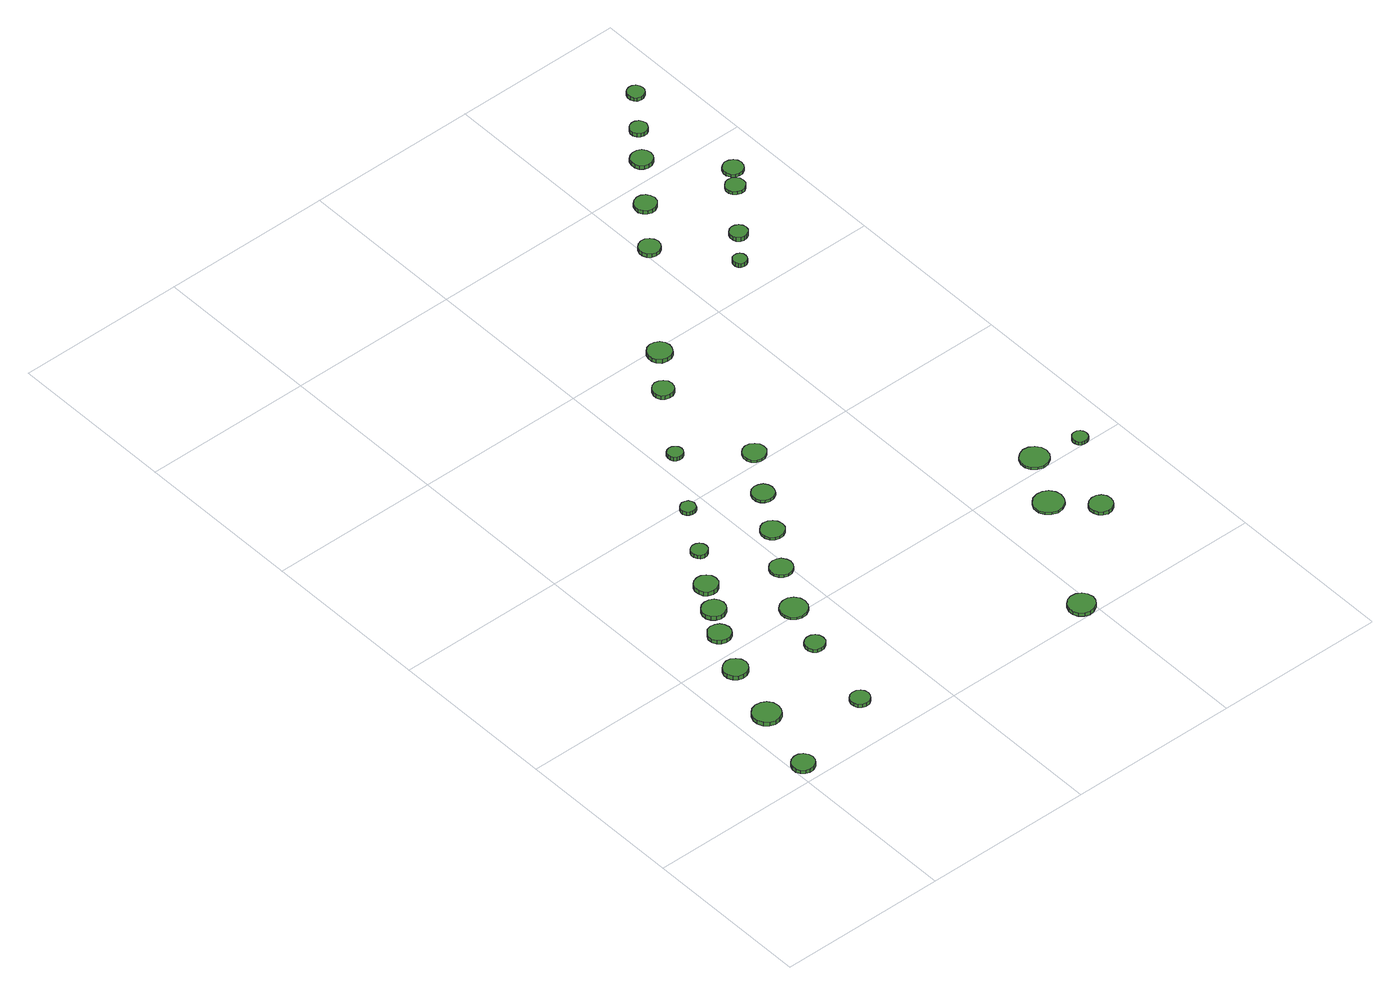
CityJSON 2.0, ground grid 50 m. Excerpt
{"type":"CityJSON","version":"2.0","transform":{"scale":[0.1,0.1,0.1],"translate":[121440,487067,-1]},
"CityObjects":{
"tree1":{"type":"SolitaryVegetationObject","attributes":{"function":"something"},"geometry":[{"type":"MultiSurface","lod":"1","boundaries":[[[0,1,2,3,4,5,6,7,8,9,10,11,12,13,14]],[[15,16,17,18,19,20,21,22,23,24,25,26,27,28,29]],[[0,29,28,1]],[[1,28,27,2]],[[2,27,26,3]],[[3,26,25,4]],[[4,25,24,5]],[[5,24,23,6]],[[6,23,22,7]],[[7,22,21,8]],[[8,21,20,9]],[[9,20,19,10]],[[10,19,18,11]],[[11,18,17,12]],[[12,17,16,13]],[[13,16,15,14]],[[14,15,29,0]]]}]},
"tree2":{"type":"SolitaryVegetationObject","attributes":{"function":"something"},"geometry":[{"type":"MultiSurface","lod":"1","boundaries":[[[30,31,32,33,34,35,36,37,38,39,40,41,42,43,44]],[[45,46,47,48,49,50,51,52,53,54,55,56,57,58,59]],[[30,59,58,31]],[[31,58,57,32]],[[32,57,56,33]],[[33,56,55,34]],[[34,55,54,35]],[[35,54,53,36]],[[36,53,52,37]],[[37,52,51,38]],[[38,51,50,39]],[[39,50,49,40]],[[40,49,48,41]],[[41,48,47,42]],[[42,47,46,43]],[[43,46,45,44]],[[44,45,59,30]]]}]},
"tree3":{"type":"SolitaryVegetationObject","attributes":{"function":"something"},"geometry":[{"type":"MultiSurface","lod":"1","boundaries":[[[60,61,62,63,64,65,66,67,68,69,70,71,72,73,74]],[[75,76,77,78,79,80,81,82,83,84,85,86,87,88,89]],[[60,89,88,61]],[[61,88,87,62]],[[62,87,86,63]],[[63,86,85,64]],[[64,85,84,65]],[[65,84,83,66]],[[66,83,82,67]],[[67,82,81,68]],[[68,81,80,69]],[[69,80,79,70]],[[70,79,78,71]],[[71,78,77,72]],[[72,77,76,73]],[[73,76,75,74]],[[74,75,89,60]]]}]},
"tree4":{"type":"SolitaryVegetationObject","attributes":{"function":"something"},"geometry":[{"type":"MultiSurface","lod":"1","boundaries":[[[90,91,92,93,94,95,96,97,98,99,100,101,102,103,104]],[[105,106,107,108,109,110,111,112,113,114,115,116,117,118,119]],[[90,119,118,91]],[[91,118,117,92]],[[92,117,116,93]],[[93,116,115,94]],[[94,115,114,95]],[[95,114,113,96]],[[96,113,112,97]],[[97,112,111,98]],[[98,111,110,99]],[[99,110,109,100]],[[100,109,108,101]],[[101,108,107,102]],[[102,107,106,103]],[[103,106,105,104]],[[104,105,119,90]]]}]},
"tree5":{"type":"SolitaryVegetationObject","attributes":{"function":"something"},"geometry":[{"type":"MultiSurface","lod":"1","boundaries":[[[120,121,122,123,124,125,126,127,128,129,130,131,132,133,134]],[[135,136,137,138,139,140,141,142,143,144,145,146,147,148,149]],[[120,149,148,121]],[[121,148,147,122]],[[122,147,146,123]],[[123,146,145,124]],[[124,145,144,125]],[[125,144,143,126]],[[126,143,142,127]],[[127,142,141,128]],[[128,141,140,129]],[[129,140,139,130]],[[130,139,138,131]],[[131,138,137,132]],[[132,137,136,133]],[[133,136,135,134]],[[134,135,149,120]]]}]},
"tree6":{"type":"SolitaryVegetationObject","attributes":{"function":"something"},"geometry":[{"type":"MultiSurface","lod":"1","boundaries":[[[150,151,152,153,154,155,156,157,158,159,160,161,162,163,164]],[[165,166,167,168,169,170,171,172,173,174,175,176,177,178,179]],[[150,179,178,151]],[[151,178,177,152]],[[152,177,176,153]],[[153,176,175,154]],[[154,175,174,155]],[[155,174,173,156]],[[156,173,172,157]],[[157,172,171,158]],[[158,171,170,159]],[[159,170,169,160]],[[160,169,168,161]],[[161,168,167,162]],[[162,167,166,163]],[[163,166,165,164]],[[164,165,179,150]]]}]},
"tree7":{"type":"SolitaryVegetationObject","attributes":{"function":"something"},"geometry":[{"type":"MultiSurface","lod":"1","boundaries":[[[180,181,182,183,184,185,186,187,188,189,190,191,192,193,194]],[[195,196,197,198,199,200,201,202,203,204,205,206,207,208,209]],[[180,209,208,181]],[[181,208,207,182]],[[182,207,206,183]],[[183,206,205,184]],[[184,205,204,185]],[[185,204,203,186]],[[186,203,202,187]],[[187,202,201,188]],[[188,201,200,189]],[[189,200,199,190]],[[190,199,198,191]],[[191,198,197,192]],[[192,197,196,193]],[[193,196,195,194]],[[194,195,209,180]]]}]},
"tree8":{"type":"SolitaryVegetationObject","attributes":{"function":"something"},"geometry":[{"type":"MultiSurface","lod":"1","boundaries":[[[210,211,212,213,214,215,216,217,218,219,220,221,222,223,224]],[[225,226,227,228,229,230,231,232,233,234,235,236,237,238,239]],[[210,239,238,211]],[[211,238,237,212]],[[212,237,236,213]],[[213,236,235,214]],[[214,235,234,215]],[[215,234,233,216]],[[216,233,232,217]],[[217,232,231,218]],[[218,231,230,219]],[[219,230,229,220]],[[220,229,228,221]],[[221,228,227,222]],[[222,227,226,223]],[[223,226,225,224]],[[224,225,239,210]]]}]},
"tree9":{"type":"SolitaryVegetationObject","attributes":{"function":"something"},"geometry":[{"type":"MultiSurface","lod":"1","boundaries":[[[240,241,242,243,244,245,246,247,248,249,250,251,252,253,254]],[[255,256,257,258,259,260,261,262,263,264,265,266,267,268,269]],[[240,269,268,241]],[[241,268,267,242]],[[242,267,266,243]],[[243,266,265,244]],[[244,265,264,245]],[[245,264,263,246]],[[246,263,262,247]],[[247,262,261,248]],[[248,261,260,249]],[[249,260,259,250]],[[250,259,258,251]],[[251,258,257,252]],[[252,257,256,253]],[[253,256,255,254]],[[254,255,269,240]]]}]},
"tree10":{"type":"SolitaryVegetationObject","attributes":{"function":"something"},"geometry":[{"type":"MultiSurface","lod":"1","boundaries":[[[270,271,272,273,274,275,276,277,278,279,280,281,282,283,284]],[[285,286,287,288,289,290,291,292,293,294,295,296,297,298,299]],[[270,299,298,271]],[[271,298,297,272]],[[272,297,296,273]],[[273,296,295,274]],[[274,295,294,275]],[[275,294,293,276]],[[276,293,292,277]],[[277,292,291,278]],[[278,291,290,279]],[[279,290,289,280]],[[280,289,288,281]],[[281,288,287,282]],[[282,287,286,283]],[[283,286,285,284]],[[284,285,299,270]]]}]},
"tree11":{"type":"SolitaryVegetationObject","attributes":{"function":"something"},"geometry":[{"type":"MultiSurface","lod":"1","boundaries":[[[300,301,302,303,304,305,306,307,308,309,310,311,312,313,314]],[[315,316,317,318,319,320,321,322,323,324,325,326,327,328,329]],[[300,329,328,301]],[[301,328,327,302]],[[302,327,326,303]],[[303,326,325,304]],[[304,325,324,305]],[[305,324,323,306]],[[306,323,322,307]],[[307,322,321,308]],[[308,321,320,309]],[[309,320,319,310]],[[310,319,318,311]],[[311,318,317,312]],[[312,317,316,313]],[[313,316,315,314]],[[314,315,329,300]]]}]},
"tree12":{"type":"SolitaryVegetationObject","attributes":{"function":"something"},"geometry":[{"type":"MultiSurface","lod":"1","boundaries":[[[330,331,332,333,334,335,336,337,338,339,340,341,342,343,344]],[[345,346,347,348,349,350,351,352,353,354,355,356,357,358,359]],[[330,359,358,331]],[[331,358,357,332]],[[332,357,356,333]],[[333,356,355,334]],[[334,355,354,335]],[[335,354,353,336]],[[336,353,352,337]],[[337,352,351,338]],[[338,351,350,339]],[[339,350,349,340]],[[340,349,348,341]],[[341,348,347,342]],[[342,347,346,343]],[[343,346,345,344]],[[344,345,359,330]]]}]},
"tree13":{"type":"SolitaryVegetationObject","attributes":{"function":"something"},"geometry":[{"type":"MultiSurface","lod":"1","boundaries":[[[360,361,362,363,364,365,366,367,368,369,370,371,372,373,374]],[[375,376,377,378,379,380,381,382,383,384,385,386,387,388,389]],[[360,389,388,361]],[[361,388,387,362]],[[362,387,386,363]],[[363,386,385,364]],[[364,385,384,365]],[[365,384,383,366]],[[366,383,382,367]],[[367,382,381,368]],[[368,381,380,369]],[[369,380,379,370]],[[370,379,378,371]],[[371,378,377,372]],[[372,377,376,373]],[[373,376,375,374]],[[374,375,389,360]]]}]},
"tree14":{"type":"SolitaryVegetationObject","attributes":{"function":"something"},"geometry":[{"type":"MultiSurface","lod":"1","boundaries":[[[390,391,392,393,394,395,396,397,398,399,400,401,402,403,404]],[[405,406,407,408,409,410,411,412,413,414,415,416,417,418,419]],[[390,419,418,391]],[[391,418,417,392]],[[392,417,416,393]],[[393,416,415,394]],[[394,415,414,395]],[[395,414,413,396]],[[396,413,412,397]],[[397,412,411,398]],[[398,411,410,399]],[[399,410,409,400]],[[400,409,408,401]],[[401,408,407,402]],[[402,407,406,403]],[[403,406,405,404]],[[404,405,419,390]]]}]},
"tree15":{"type":"SolitaryVegetationObject","attributes":{"function":"something"},"geometry":[{"type":"MultiSurface","lod":"1","boundaries":[[[420,421,422,423,424,425,426,427,428,429,430,431,432,433,434]],[[435,436,437,438,439,440,441,442,443,444,445,446,447,448,449]],[[420,449,448,421]],[[421,448,447,422]],[[422,447,446,423]],[[423,446,445,424]],[[424,445,444,425]],[[425,444,443,426]],[[426,443,442,427]],[[427,442,441,428]],[[428,441,440,429]],[[429,440,439,430]],[[430,439,438,431]],[[431,438,437,432]],[[432,437,436,433]],[[433,436,435,434]],[[434,435,449,420]]]}]},
"tree16":{"type":"SolitaryVegetationObject","attributes":{"function":"something"},"geometry":[{"type":"MultiSurface","lod":"1","boundaries":[[[450,451,452,453,454,455,456,457,458,459,460,461,462,463,464]],[[465,466,467,468,469,470,471,472,473,474,475,476,477,478,479]],[[450,479,478,451]],[[451,478,477,452]],[[452,477,476,453]],[[453,476,475,454]],[[454,475,474,455]],[[455,474,473,456]],[[456,473,472,457]],[[457,472,471,458]],[[458,471,470,459]],[[459,470,469,460]],[[460,469,468,461]],[[461,468,467,462]],[[462,467,466,463]],[[463,466,465,464]],[[464,465,479,450]]]}]},
"tree17":{"type":"SolitaryVegetationObject","attributes":{"function":"something"},"geometry":[{"type":"MultiSurface","lod":"1","boundaries":[[[480,481,482,483,484,485,486,487,488,489,490,491,492,493,494]],[[495,496,497,498,499,500,501,502,503,504,505,506,507,508,509]],[[480,509,508,481]],[[481,508,507,482]],[[482,507,506,483]],[[483,506,505,484]],[[484,505,504,485]],[[485,504,503,486]],[[486,503,502,487]],[[487,502,501,488]],[[488,501,500,489]],[[489,500,499,490]],[[490,499,498,491]],[[491,498,497,492]],[[492,497,496,493]],[[493,496,495,494]],[[494,495,509,480]]]}]},
"tree18":{"type":"SolitaryVegetationObject","attributes":{"function":"something"},"geometry":[{"type":"MultiSurface","lod":"1","boundaries":[[[510,511,512,513,514,515,516,517,518,519,520,521,522,523,524]],[[525,526,527,528,529,530,531,532,533,534,535,536,537,538,539]],[[510,539,538,511]],[[511,538,537,512]],[[512,537,536,513]],[[513,536,535,514]],[[514,535,534,515]],[[515,534,533,516]],[[516,533,532,517]],[[517,532,531,518]],[[518,531,530,519]],[[519,530,529,520]],[[520,529,528,521]],[[521,528,527,522]],[[522,527,526,523]],[[523,526,525,524]],[[524,525,539,510]]]}]},
"tree19":{"type":"SolitaryVegetationObject","attributes":{"function":"something"},"geometry":[{"type":"MultiSurface","lod":"1","boundaries":[[[540,541,542,543,544,545,546,547,548,549,550,551,552,553,554]],[[555,556,557,558,559,560,561,562,563,564,565,566,567,568,569]],[[540,569,568,541]],[[541,568,567,542]],[[542,567,566,543]],[[543,566,565,544]],[[544,565,564,545]],[[545,564,563,546]],[[546,563,562,547]],[[547,562,561,548]],[[548,561,560,549]],[[549,560,559,550]],[[550,559,558,551]],[[551,558,557,552]],[[552,557,556,553]],[[553,556,555,554]],[[554,555,569,540]]]}]},
"tree20":{"type":"SolitaryVegetationObject","attributes":{"function":"something"},"geometry":[{"type":"MultiSurface","lod":"1","boundaries":[[[570,571,572,573,574,575,576,577,578,579,580,581,582,583,584]],[[585,586,587,588,589,590,591,592,593,594,595,596,597,598,599]],[[570,599,598,571]],[[571,598,597,572]],[[572,597,596,573]],[[573,596,595,574]],[[574,595,594,575]],[[575,594,593,576]],[[576,593,592,577]],[[577,592,591,578]],[[578,591,590,579]],[[579,590,589,580]],[[580,589,588,581]],[[581,588,587,582]],[[582,587,586,583]],[[583,586,585,584]],[[584,585,599,570]]]}]},
"tree21":{"type":"SolitaryVegetationObject","attributes":{"function":"something"},"geometry":[{"type":"MultiSurface","lod":"1","boundaries":[[[600,601,602,603,604,605,606,607,608,609,610,611,612,613,614]],[[615,616,617,618,619,620,621,622,623,624,625,626,627,628,629]],[[600,629,628,601]],[[601,628,627,602]],[[602,627,626,603]],[[603,626,625,604]],[[604,625,624,605]],[[605,624,623,606]],[[606,623,622,607]],[[607,622,621,608]],[[608,621,620,609]],[[609,620,619,610]],[[610,619,618,611]],[[611,618,617,612]],[[612,617,616,613]],[[613,616,615,614]],[[614,615,629,600]]]}]},
"tree22":{"type":"SolitaryVegetationObject","attributes":{"function":"something"},"geometry":[{"type":"MultiSurface","lod":"1","boundaries":[[[630,631,632,633,634,635,636,637,638,639,640,641,642,643,644]],[[645,646,647,648,649,650,651,652,653,654,655,656,657,658,659]],[[630,659,658,631]],[[631,658,657,632]],[[632,657,656,633]],[[633,656,655,634]],[[634,655,654,635]],[[635,654,653,636]],[[636,653,652,637]],[[637,652,651,638]],[[638,651,650,639]],[[639,650,649,640]],[[640,649,648,641]],[[641,648,647,642]],[[642,647,646,643]],[[643,646,645,644]],[[644,645,659,630]]]}]},
"tree23":{"type":"SolitaryVegetationObject","attributes":{"function":"something"},"geometry":[{"type":"MultiSurface","lod":"1","boundaries":[[[660,661,662,663,664,665,666,667,668,669,670,671,672,673,674]],[[675,676,677,678,679,680,681,682,683,684,685,686,687,688,689]],[[660,689,688,661]],[[661,688,687,662]],[[662,687,686,663]],[[663,686,685,664]],[[664,685,684,665]],[[665,684,683,666]],[[666,683,682,667]],[[667,682,681,668]],[[668,681,680,669]],[[669,680,679,670]],[[670,679,678,671]],[[671,678,677,672]],[[672,677,676,673]],[[673,676,675,674]],[[674,675,689,660]]]}]},
"tree24":{"type":"SolitaryVegetationObject","attributes":{"function":"something"},"geometry":[{"type":"MultiSurface","lod":"1","boundaries":[[[690,691,692,693,694,695,696,697,698,699,700,701,702,703,704]],[[705,706,707,708,709,710,711,712,713,714,715,716,717,718,719]],[[690,719,718,691]],[[691,718,717,692]],[[692,717,716,693]],[[693,716,715,694]],[[694,715,714,695]],[[695,714,713,696]],[[696,713,712,697]],[[697,712,711,698]],[[698,711,710,699]],[[699,710,709,700]],[[700,709,708,701]],[[701,708,707,702]],[[702,707,706,703]],[[703,706,705,704]],[[704,705,719,690]]]}]},
"tree25":{"type":"SolitaryVegetationObject","attributes":{"function":"something"},"geometry":[{"type":"MultiSurface","lod":"1","boundaries":[[[720,721,722,723,724,725,726,727,728,729,730,731,732,733,734]],[[735,736,737,738,739,740,741,742,743,744,745,746,747,748,749]],[[720,749,748,721]],[[721,748,747,722]],[[722,747,746,723]],[[723,746,745,724]],[[724,745,744,725]],[[725,744,743,726]],[[726,743,742,727]],[[727,742,741,728]],[[728,741,740,729]],[[729,740,739,730]],[[730,739,738,731]],[[731,738,737,732]],[[732,737,736,733]],[[733,736,735,734]],[[734,735,749,720]]]}]},
"tree26":{"type":"SolitaryVegetationObject","attributes":{"function":"something"},"geometry":[{"type":"MultiSurface","lod":"1","boundaries":[[[750,751,752,753,754,755,756,757,758,759,760,761,762,763,764]],[[765,766,767,768,769,770,771,772,773,774,775,776,777,778,779]],[[750,779,778,751]],[[751,778,777,752]],[[752,777,776,753]],[[753,776,775,754]],[[754,775,774,755]],[[755,774,773,756]],[[756,773,772,757]],[[757,772,771,758]],[[758,771,770,759]],[[759,770,769,760]],[[760,769,768,761]],[[761,768,767,762]],[[762,767,766,763]],[[763,766,765,764]],[[764,765,779,750]]]}]},
"tree27":{"type":"SolitaryVegetationObject","attributes":{"function":"something"},"geometry":[{"type":"MultiSurface","lod":"1","boundaries":[[[780,781,782,783,784,785,786,787,788,789,790,791,792,793,794]],[[795,796,797,798,799,800,801,802,803,804,805,806,807,808,809]],[[780,809,808,781]],[[781,808,807,782]],[[782,807,806,783]],[[783,806,805,784]],[[784,805,804,785]],[[785,804,803,786]],[[786,803,802,787]],[[787,802,801,788]],[[788,801,800,789]],[[789,800,799,790]],[[790,799,798,791]],[[791,798,797,792]],[[792,797,796,793]],[[793,796,795,794]],[[794,795,809,780]]]}]},
"tree28":{"type":"SolitaryVegetationObject","attributes":{"function":"something"},"geometry":[{"type":"MultiSurface","lod":"1","boundaries":[[[810,811,812,813,814,815,816,817,818,819,820,821,822,823,824]],[[825,826,827,828,829,830,831,832,833,834,835,836,837,838,839]],[[810,839,838,811]],[[811,838,837,812]],[[812,837,836,813]],[[813,836,835,814]],[[814,835,834,815]],[[815,834,833,816]],[[816,833,832,817]],[[817,832,831,818]],[[818,831,830,819]],[[819,830,829,820]],[[820,829,828,821]],[[821,828,827,822]],[[822,827,826,823]],[[823,826,825,824]],[[824,825,839,810]]]}]},
"tree29":{"type":"SolitaryVegetationObject","attributes":{"function":"something"},"geometry":[{"type":"MultiSurface","lod":"1","boundaries":[[[840,841,842,843,844,845,846,847,848,849,850,851,852,853,854]],[[855,856,857,858,859,860,861,862,863,864,865,866,867,868,869]],[[840,869,868,841]],[[841,868,867,842]],[[842,867,866,843]],[[843,866,865,844]],[[844,865,864,845]],[[845,864,863,846]],[[846,863,862,847]],[[847,862,861,848]],[[848,861,860,849]],[[849,860,859,850]],[[850,859,858,851]],[[851,858,857,852]],[[852,857,856,853]],[[853,856,855,854]],[[854,855,869,840]]]}]},
"tree30":{"type":"SolitaryVegetationObject","attributes":{"function":"something"},"geometry":[{"type":"MultiSurface","lod":"1","boundaries":[[[870,871,872,873,874,875,876,877,878,879,880,881,882,883,884]],[[885,886,887,888,889,890,891,892,893,894,895,896,897,898,899]],[[870,899,898,871]],[[871,898,897,872]],[[872,897,896,873]],[[873,896,895,874]],[[874,895,894,875]],[[875,894,893,876]],[[876,893,892,877]],[[877,892,891,878]],[[878,891,890,879]],[[879,890,889,880]],[[880,889,888,881]],[[881,888,887,882]],[[882,887,886,883]],[[883,886,885,884]],[[884,885,899,870]]]}]},
"tree31":{"type":"SolitaryVegetationObject","attributes":{"function":"something"},"geometry":[{"type":"MultiSurface","lod":"1","boundaries":[[[900,901,902,903,904,905,906,907,908,909,910,911,912,913,914]],[[915,916,917,918,919,920,921,922,923,924,925,926,927,928,929]],[[900,929,928,901]],[[901,928,927,902]],[[902,927,926,903]],[[903,926,925,904]],[[904,925,924,905]],[[905,924,923,906]],[[906,923,922,907]],[[907,922,921,908]],[[908,921,920,909]],[[909,920,919,910]],[[910,919,918,911]],[[911,918,917,912]],[[912,917,916,913]],[[913,916,915,914]],[[914,915,929,900]]]}]},
"tree32":{"type":"SolitaryVegetationObject","attributes":{"function":"something"},"geometry":[{"type":"MultiSurface","lod":"1","boundaries":[[[930,931,932,933,934,935,936,937,938,939,940,941,942,943,944]],[[945,946,947,948,949,950,951,952,953,954,955,956,957,958,959]],[[930,959,958,931]],[[931,958,957,932]],[[932,957,956,933]],[[933,956,955,934]],[[934,955,954,935]],[[935,954,953,936]],[[936,953,952,937]],[[937,952,951,938]],[[938,951,950,939]],[[939,950,949,940]],[[940,949,948,941]],[[941,948,947,942]],[[942,947,946,943]],[[943,946,945,944]],[[944,945,959,930]]]}]}
},
"vertices":[
[65,57,18],[62,70,18],[54,81,18],[42,88,18],[29,89,18],[16,85,18],[6,76,18],[0,64,18],[0,50,18],[6,38,18],[16,29,18],[29,25,18],[42,26,18],[54,33,18],[62,44,18],[62,44,6],[54,33,6],[42,26,6],[29,25,6],[16,29,6],[6,38,6],[0,50,6],[0,64,6],[6,76,6],[16,85,6],[29,89,6],[42,88,6],[54,81,6],[62,70,6],[65,57,6],
[122,258,23],[119,274,23],[109,288,23],[94,296,23],[78,298,23],[62,293,23],[50,282,23],[43,266,23],[43,250,23],[50,235,23],[62,223,23],[78,218,23],[94,220,23],[109,228,23],[119,242,23],[119,242,10],[109,228,10],[94,220,10],[78,218,10],[62,223,10],[50,235,10],[43,250,10],[43,266,10],[50,282,10],[62,293,10],[78,298,10],[94,296,10],[109,288,10],[119,274,10],[122,258,10],
[169,440,22],[166,454,22],[157,466,22],[145,473,22],[131,475,22],[117,470,22],[106,461,22],[100,447,22],[100,433,22],[106,420,22],[117,410,22],[131,406,22],[145,407,22],[157,415,22],[166,426,22],[166,426,9],[157,415,9],[145,407,9],[131,406,9],[117,410,9],[106,420,9],[100,433,9],[100,447,9],[106,461,9],[117,470,9],[131,475,9],[145,473,9],[157,466,9],[166,454,9],[169,440,9],
[334,146,17],[331,158,17],[325,167,17],[315,173,17],[303,174,17],[292,171,17],[283,163,17],[279,152,17],[279,141,17],[283,130,17],[292,122,17],[303,119,17],[315,120,17],[325,126,17],[331,135,17],[331,135,6],[325,126,6],[315,120,6],[303,119,6],[292,122,6],[283,130,6],[279,141,6],[279,152,6],[283,163,6],[292,171,6],[303,174,6],[315,173,6],[325,167,6],[331,158,6],[334,146,6],
[226,571,18],[223,584,18],[215,596,18],[203,602,18],[190,604,18],[177,600,18],[167,590,18],[161,578,18],[161,564,18],[167,552,18],[177,543,18],[190,539,18],[203,540,18],[215,547,18],[223,558,18],[223,558,6],[215,547,6],[203,540,6],[190,539,6],[177,543,6],[167,552,6],[161,564,6],[161,578,6],[167,590,6],[177,600,6],[190,604,6],[203,602,6],[215,596,6],[223,584,6],[226,571,6],
[276,650,19],[273,664,19],[265,675,19],[252,682,19],[238,683,19],[225,679,19],[215,670,19],[209,657,19],[209,643,19],[215,630,19],[225,621,19],[238,616,19],[252,618,19],[265,625,19],[273,636,19],[273,636,6],[265,625,6],[252,618,6],[238,616,6],[225,621,6],[215,630,6],[209,643,6],[209,657,6],[215,670,6],[225,679,6],[238,683,6],[252,682,6],[265,675,6],[273,664,6],[276,650,6],
[384,382,17],[382,394,17],[375,403,17],[365,409,17],[353,410,17],[342,407,17],[333,399,17],[328,388,17],[328,376,17],[333,365,17],[342,357,17],[353,354,17],[365,355,17],[375,361,17],[382,370,17],[382,370,6],[375,361,6],[365,355,6],[353,354,6],[342,357,6],[333,365,6],[328,376,6],[328,388,6],[333,399,6],[342,407,6],[353,410,6],[365,409,6],[375,403,6],[382,394,6],[384,382,6],
[322,733,19],[319,747,19],[310,758,19],[298,765,19],[285,766,19],[271,762,19],[261,753,19],[256,740,19],[256,726,19],[261,713,19],[271,704,19],[285,700,19],[298,701,19],[310,708,19],[319,719,19],[319,719,6],[310,708,6],[298,701,6],[285,700,6],[271,704,6],[261,713,6],[256,726,6],[256,740,6],[261,753,6],[271,762,6],[285,766,6],[298,765,6],[310,758,6],[319,747,6],[322,733,6],
[442,520,14],[439,536,14],[429,549,14],[415,557,14],[399,558,14],[384,553,14],[372,543,14],[365,528,14],[365,512,14],[372,497,14],[384,486,14],[399,481,14],[415,483,14],[429,491,14],[439,504,14],[439,504,6],[429,491,6],[415,483,6],[399,481,6],[384,486,6],[372,497,6],[365,512,6],[365,528,6],[372,543,6],[384,553,6],[399,558,6],[415,557,6],[429,549,6],[439,536,6],[442,520,6],
[385,844,18],[383,853,18],[377,861,18],[368,866,18],[359,867,18],[349,864,18],[342,858,18],[338,849,18],[338,839,18],[342,830,18],[349,823,18],[359,820,18],[368,821,18],[377,826,18],[383,834,18],[383,834,6],[377,826,6],[368,821,6],[359,820,6],[349,823,6],[342,830,6],[338,839,6],[338,849,6],[342,858,6],[349,864,6],[359,867,6],[368,866,6],[377,861,6],[383,853,6],[385,844,6],
[513,657,14],[510,670,14],[502,682,14],[491,688,14],[477,690,14],[464,686,14],[454,676,14],[448,664,14],[448,650,14],[454,638,14],[464,629,14],[477,624,14],[491,626,14],[502,633,14],[510,644,14],[510,644,6],[502,633,6],[491,626,6],[477,624,6],[464,629,6],[454,638,6],[448,650,6],[448,664,6],[454,676,6],[464,686,6],[477,690,6],[491,688,6],[502,682,6],[510,670,6],[513,657,6],
[468,986,18],[466,994,18],[461,1002,18],[453,1006,18],[444,1007,18],[436,1004,18],[429,998,18],[425,990,18],[425,981,18],[429,973,18],[436,967,18],[444,964,18],[453,965,18],[461,969,18],[466,977,18],[466,977,6],[461,969,6],[453,965,6],[444,964,6],[436,967,6],[429,973,6],[425,981,6],[425,990,6],[429,998,6],[436,1004,6],[444,1007,6],[453,1006,6],[461,1002,6],[466,994,6],[468,986,6],
[591,780,14],[588,794,14],[580,805,14],[568,812,14],[554,814,14],[541,809,14],[530,800,14],[525,787,14],[525,773,14],[530,760,14],[541,751,14],[554,747,14],[568,748,14],[580,755,14],[588,766,14],[588,766,6],[580,755,6],[568,748,6],[554,747,6],[541,751,6],[530,760,6],[525,773,6],[525,787,6],[530,800,6],[541,809,6],[554,814,6],[568,812,6],[580,805,6],[588,794,6],[591,780,6],
[663,902,14],[660,915,14],[653,926,14],[641,932,14],[628,934,14],[615,930,14],[605,921,14],[600,909,14],[600,895,14],[605,883,14],[615,874,14],[628,870,14],[641,871,14],[653,878,14],[660,889,14],[660,889,6],[653,878,6],[641,871,6],[628,870,6],[615,874,6],[605,883,6],[600,895,6],[600,909,6],[605,921,6],[615,930,6],[628,934,6],[641,932,6],[653,926,6],[660,915,6],[663,902,6],
[580,1164,18],[578,1173,18],[572,1180,18],[564,1185,18],[555,1186,18],[546,1183,18],[539,1177,18],[536,1169,18],[536,1159,18],[539,1151,18],[546,1145,18],[555,1142,18],[564,1143,18],[572,1147,18],[578,1155,18],[578,1155,6],[572,1147,6],[564,1143,6],[555,1142,6],[546,1145,6],[539,1151,6],[536,1159,6],[536,1169,6],[539,1177,6],[546,1183,6],[555,1186,6],[564,1185,6],[572,1180,6],[578,1173,6],[580,1164,6],
[1011,38,19],[1007,54,19],[998,67,19],[984,75,19],[968,77,19],[953,72,19],[941,61,19],[934,46,19],[934,30,19],[941,16,19],[953,5,19],[968,0,19],[984,2,19],[998,10,19],[1007,23,19],[1007,23,7],[998,10,7],[984,2,7],[968,0,7],[953,5,7],[941,16,7],[934,30,7],[934,46,7],[941,61,7],[953,72,7],[968,77,7],[984,75,7],[998,67,7],[1007,54,7],[1011,38,7],
[748,1033,14],[746,1046,14],[737,1057,14],[725,1064,14],[712,1066,14],[699,1061,14],[688,1052,14],[683,1040,14],[683,1026,14],[688,1013,14],[699,1004,14],[712,1000,14],[725,1001,14],[737,1008,14],[746,1019,14],[746,1019,6],[737,1008,6],[725,1001,6],[712,1000,6],[699,1004,6],[688,1013,6],[683,1026,6],[683,1040,6],[688,1052,6],[699,1061,6],[712,1066,6],[725,1064,6],[737,1057,6],[746,1046,6],[748,1033,6],
[722,1366,20],[720,1378,20],[712,1388,20],[702,1394,20],[689,1396,20],[677,1392,20],[668,1383,20],[663,1372,20],[663,1359,20],[668,1348,20],[677,1339,20],[689,1336,20],[702,1337,20],[712,1343,20],[720,1353,20],[720,1353,7],[712,1343,7],[702,1337,7],[689,1336,7],[677,1339,7],[668,1348,7],[663,1359,7],[663,1372,7],[668,1383,7],[677,1392,7],[689,1396,7],[702,1394,7],[712,1388,7],[720,1378,7],[722,1366,7],
[810,1475,25],[807,1489,25],[799,1501,25],[786,1508,25],[772,1510,25],[758,1505,25],[747,1495,25],[742,1482,25],[742,1468,25],[747,1455,25],[758,1445,25],[772,1441,25],[786,1442,25],[799,1449,25],[807,1461,25],[807,1461,12],[799,1449,12],[786,1442,12],[772,1441,12],[758,1445,12],[747,1455,12],[742,1468,12],[742,1482,12],[747,1495,12],[758,1505,12],[772,1510,12],[786,1508,12],[799,1501,12],[807,1489,12],[810,1475,12],
[1208,390,13],[1204,407,13],[1194,422,13],[1178,430,13],[1161,432,13],[1144,427,13],[1131,415,13],[1123,399,13],[1123,381,13],[1131,365,13],[1144,353,13],[1161,347,13],[1178,349,13],[1194,358,13],[1204,372,13],[1204,372,6],[1194,358,6],[1178,349,6],[1161,347,6],[1144,353,6],[1131,365,6],[1123,381,6],[1123,399,6],[1131,415,6],[1144,427,6],[1161,432,6],[1178,430,6],[1194,422,6],[1204,407,6],[1208,390,6],
[1294,292,17],[1291,306,17],[1283,317,17],[1271,324,17],[1257,325,17],[1244,321,17],[1234,312,17],[1228,299,17],[1228,285,17],[1234,273,17],[1244,264,17],[1257,259,17],[1271,261,17],[1283,268,17],[1291,279,17],[1291,279,6],[1283,268,6],[1271,261,6],[1257,259,6],[1244,264,6],[1234,273,6],[1228,285,6],[1228,299,6],[1234,312,6],[1244,321,6],[1257,325,6],[1271,324,6],[1283,317,6],[1291,306,6],[1294,292,6],
[1290,542,13],[1287,558,13],[1277,572,13],[1262,581,13],[1245,583,13],[1229,577,13],[1216,566,13],[1209,550,13],[1209,533,13],[1216,518,13],[1229,506,13],[1245,501,13],[1262,503,13],[1277,511,13],[1287,525,13],[1287,525,6],[1277,511,6],[1262,503,6],[1245,501,6],[1229,506,6],[1216,518,6],[1209,533,6],[1209,550,6],[1216,566,6],[1229,577,6],[1245,583,6],[1262,581,6],[1277,572,6],[1287,558,6],[1290,542,6],
[1409,521,17],[1407,530,17],[1402,537,17],[1394,542,17],[1385,543,17],[1376,540,17],[1370,534,17],[1366,525,17],[1366,516,17],[1370,508,17],[1376,502,17],[1385,499,17],[1394,500,17],[1402,504,17],[1407,512,17],[1407,512,6],[1402,504,6],[1394,500,6],[1385,499,6],[1376,502,6],[1370,508,6],[1366,516,6],[1366,525,6],[1370,534,6],[1376,540,6],[1385,543,6],[1394,542,6],[1402,537,6],[1407,530,6],[1409,521,6],
[1050,1795,21],[1047,1807,21],[1040,1817,21],[1029,1824,21],[1016,1825,21],[1004,1821,21],[995,1813,21],[990,1801,21],[990,1789,21],[995,1777,21],[1004,1769,21],[1016,1765,21],[1029,1766,21],[1040,1773,21],[1047,1783,21],[1047,1783,9],[1040,1773,9],[1029,1766,9],[1016,1765,9],[1004,1769,9],[995,1777,9],[990,1789,9],[990,1801,9],[995,1813,9],[1004,1821,9],[1016,1825,9],[1029,1824,9],[1040,1817,9],[1047,1807,9],[1050,1795,9],
[1182,1603,25],[1181,1611,25],[1176,1618,25],[1169,1622,25],[1160,1623,25],[1152,1620,25],[1146,1614,25],[1143,1607,25],[1143,1599,25],[1146,1591,25],[1152,1585,25],[1160,1583,25],[1169,1584,25],[1176,1588,25],[1181,1595,25],[1181,1595,12],[1176,1588,12],[1169,1584,12],[1160,1583,12],[1152,1585,12],[1146,1591,12],[1143,1599,12],[1143,1607,12],[1146,1614,12],[1152,1620,12],[1160,1623,12],[1169,1622,12],[1176,1618,12],[1181,1611,12],[1182,1603,12],
[1154,1929,18],[1151,1942,18],[1143,1952,18],[1132,1959,18],[1119,1960,18],[1107,1956,18],[1097,1947,18],[1092,1935,18],[1092,1922,18],[1097,1911,18],[1107,1902,18],[1119,1898,18],[1132,1899,18],[1143,1906,18],[1151,1916,18],[1151,1916,6],[1143,1906,6],[1132,1899,6],[1119,1898,6],[1107,1902,6],[1097,1911,6],[1092,1922,6],[1092,1935,6],[1097,1947,6],[1107,1956,6],[1119,1960,6],[1132,1959,6],[1143,1952,6],[1151,1942,6],[1154,1929,6],
[1258,1688,19],[1256,1698,19],[1249,1707,19],[1240,1712,19],[1230,1713,19],[1220,1710,19],[1212,1703,19],[1208,1693,19],[1208,1683,19],[1212,1673,19],[1220,1666,19],[1230,1663,19],[1240,1664,19],[1249,1669,19],[1256,1678,19],[1256,1678,6],[1249,1669,6],[1240,1664,6],[1230,1663,6],[1220,1666,6],[1212,1673,6],[1208,1683,6],[1208,1693,6],[1212,1703,6],[1220,1710,6],[1230,1713,6],[1240,1712,6],[1249,1707,6],[1256,1698,6],[1258,1688,6],
[1259,2064,18],[1256,2077,18],[1249,2088,18],[1237,2094,18],[1224,2095,18],[1212,2091,18],[1202,2083,18],[1197,2071,18],[1197,2057,18],[1202,2045,18],[1212,2037,18],[1224,2033,18],[1237,2034,18],[1249,2041,18],[1256,2051,18],[1256,2051,6],[1249,2041,6],[1237,2034,6],[1224,2033,6],[1212,2037,6],[1202,2045,6],[1197,2057,6],[1197,2071,6],[1202,2083,6],[1212,2091,6],[1224,2095,6],[1237,2094,6],[1249,2088,6],[1256,2077,6],[1259,2064,6],
[1372,1830,16],[1370,1841,16],[1363,1850,16],[1353,1856,16],[1342,1857,16],[1331,1854,16],[1322,1846,16],[1317,1835,16],[1317,1824,16],[1322,1813,16],[1331,1806,16],[1342,1802,16],[1353,1803,16],[1363,1809,16],[1370,1818,16],[1370,1818,6],[1363,1809,6],[1353,1803,6],[1342,1802,6],[1331,1806,6],[1322,1813,6],[1317,1824,6],[1317,1835,6],[1322,1846,6],[1331,1854,6],[1342,1857,6],[1353,1856,6],[1363,1850,6],[1370,1841,6],[1372,1830,6],
[1324,2157,18],[1321,2167,18],[1315,2176,18],[1306,2181,18],[1296,2182,18],[1286,2179,18],[1278,2172,18],[1274,2162,18],[1274,2152,18],[1278,2142,18],[1286,2135,18],[1296,2132,18],[1306,2133,18],[1315,2138,18],[1321,2147,18],[1321,2147,6],[1315,2138,6],[1306,2133,6],[1296,2132,6],[1286,2135,6],[1278,2142,6],[1274,2152,6],[1274,2162,6],[1278,2172,6],[1286,2179,6],[1296,2182,6],[1306,2181,6],[1315,2176,6],[1321,2167,6],[1324,2157,6],
[1413,1884,16],[1411,1896,16],[1404,1905,16],[1393,1911,16],[1381,1913,16],[1370,1909,16],[1361,1901,16],[1356,1890,16],[1356,1878,16],[1361,1867,16],[1370,1859,16],[1381,1855,16],[1393,1856,16],[1404,1862,16],[1411,1872,16],[1411,1872,6],[1404,1862,6],[1393,1856,6],[1381,1855,6],[1370,1859,6],[1361,1867,6],[1356,1878,6],[1356,1890,6],[1361,1901,6],[1370,1909,6],[1381,1913,6],[1393,1911,6],[1404,1905,6],[1411,1896,6],[1413,1884,6],
[1406,2264,18],[1404,2274,18],[1398,2283,18],[1389,2288,18],[1379,2289,18],[1369,2286,18],[1362,2279,18],[1358,2269,18],[1358,2259,18],[1362,2250,18],[1369,2243,18],[1379,2240,18],[1389,2241,18],[1398,2246,18],[1404,2254,18],[1404,2254,6],[1398,2246,6],[1389,2241,6],[1379,2240,6],[1369,2243,6],[1362,2250,6],[1358,2259,6],[1358,2269,6],[1362,2279,6],[1369,2286,6],[1379,2289,6],[1389,2288,6],[1398,2283,6],[1404,2274,6],[1406,2264,6]
]}
